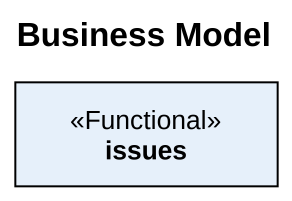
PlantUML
@startuml
title Business Model
hide circle
hide empty members
class issues <<Functional>>
@enduml
